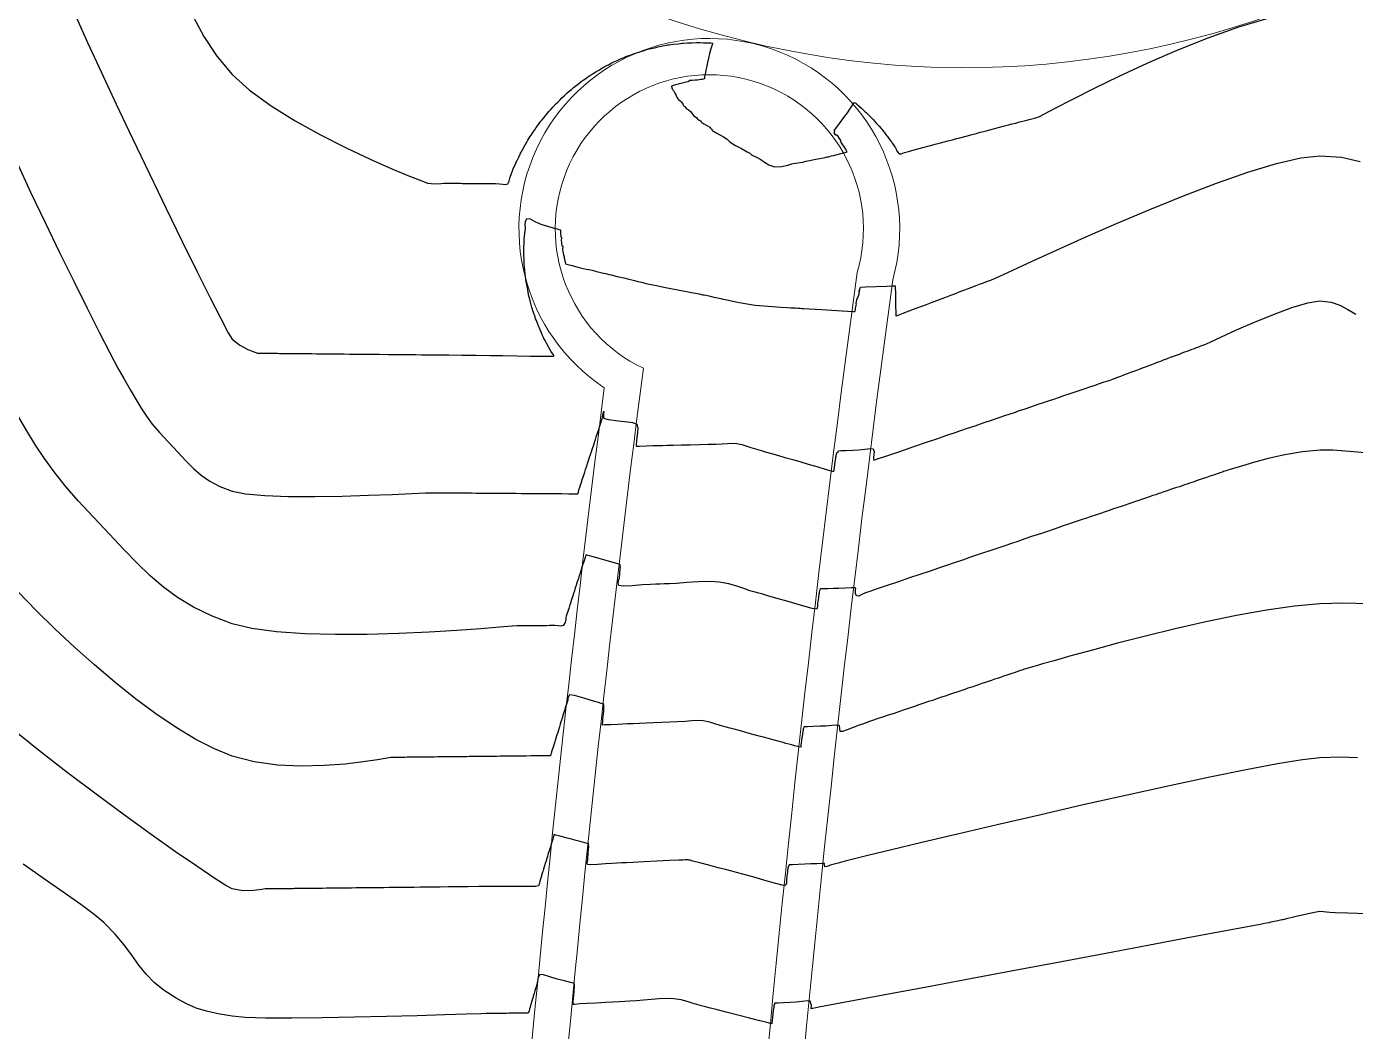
# Model space of a CAD drawing. Header units: millimetres. Extents: x 340454 to 342791, y 6993867 to 6995092.
# Drawn here: x 341862.8 to 341936.1, y 6994627.4 to 6994682.8 of the extents above; entities that cross this region are included whole.
import ezdxf

# ---------------------------------------------------------------- set-up
doc = ezdxf.new("R2010")
doc.units = ezdxf.units.MM
doc.header["$LTSCALE"] = 10
for name, color, linetype in [('T-HM-CURVA_INTERMEDIARIA', 45, 'Continuous'), ('T-HM-CURVA_MESTRA', 20, 'Continuous'), ('URB-Calçadas', 2, 'Continuous'), ('URB-Quadras', 3, 'Continuous')]:
    doc.layers.add(name, color=color, linetype=linetype)

msp = doc.modelspace()

# ---------------------------------------------------------------- linework, layer by layer
at = {"layer": 'T-HM-CURVA_INTERMEDIARIA', "color": 45, "linetype": 'Continuous', "lineweight": -3, "flags": 128}
for points, elevation in [([(341865.553, 6994683.275), (341866.167, 6994681.906), (341866.91, 6994680.294), (341867.747, 6994678.505), (341868.646, 6994676.606), (341869.575, 6994674.666), (341870.5, 6994672.75), (341871.389, 6994670.927), (341872.21, 6994669.264), (341872.929, 6994667.828), (341873.513, 6994666.687), (341873.931, 6994665.907), (341874.149, 6994665.556), (341874.561, 6994665.228), (341875.015, 6994664.985), (341875.386, 6994664.834), (341875.546, 6994664.78), (341875.609, 6994664.778), (341875.663, 6994664.779), (341875.718, 6994664.778), (341875.783, 6994664.778), (341875.833, 6994664.777), (341875.895, 6994664.777), (341875.97, 6994664.776), (341876.061, 6994664.775), (341876.114, 6994664.775), (341876.171, 6994664.774), (341876.234, 6994664.774), (341876.302, 6994664.773), (341876.377, 6994664.772), (341876.459, 6994664.771), (341876.548, 6994664.771), (341876.648, 6994664.77), (341876.754, 6994664.769), (341876.876, 6994664.767), (341877.001, 6994664.766), (341877.152, 6994664.765), (341877.316, 6994664.763), (341877.489, 6994664.762), (341877.67, 6994664.76), (341877.781, 6994664.759), (341877.844, 6994664.758), (341877.907, 6994664.758), (341878.109, 6994664.756), (341878.31, 6994664.754), (341878.37, 6994664.753), (341878.43, 6994664.753), (341878.545, 6994664.752), (341878.796, 6994664.749), (341879.096, 6994664.747), (341879.37, 6994664.744), (341879.64, 6994664.741), (341879.966, 6994664.738), (341880.321, 6994664.735), (341880.613, 6994664.732), (341880.811, 6994664.73), (341880.973, 6994664.729), (341881.135, 6994664.727), (341881.357, 6994664.725), (341881.757, 6994664.722), (341882.255, 6994664.717), (341882.77, 6994664.712), (341883.225, 6994664.708), (341883.611, 6994664.704), (341883.949, 6994664.701), (341884.263, 6994664.698), (341884.594, 6994664.695), (341884.857, 6994664.692), (341885.189, 6994664.689), (341885.533, 6994664.686), (341886.103, 6994664.681), (341886.821, 6994664.674), (341887.608, 6994664.667), (341888.386, 6994664.659), (341889.078, 6994664.653), (341889.844, 6994664.64), (341890.593, 6994664.622), (341891.239, 6994664.607), (341891.625, 6994664.605), (341891.809, 6994664.611), (341891.871, 6994664.62), (341891.882, 6994664.626), (341891.887, 6994664.645), (341891.874, 6994664.689), (341891.814, 6994664.768), (341891.717, 6994664.897), (341891.613, 6994665.087), (341891.483, 6994665.328), (341891.403, 6994665.478), (341891.345, 6994665.595), (341891.306, 6994665.675), (341891.271, 6994665.753), (341891.203, 6994665.902), (341891.126, 6994666.073), (341891.093, 6994666.156), (341891.061, 6994666.239), (341891.009, 6994666.37), (341890.928, 6994666.573), (341890.885, 6994666.68), (341890.866, 6994666.734), (341890.85, 6994666.78), (341890.831, 6994666.832), (341890.806, 6994666.911), (341890.773, 6994667.015), (341890.734, 6994667.132), (341890.682, 6994667.298), (341890.643, 6994667.443), (341890.605, 6994667.594), (341890.562, 6994667.749), (341890.517, 6994667.922), (341890.476, 6994668.118), (341890.446, 6994668.28), (341890.411, 6994668.451), (341890.39, 6994668.552), (341890.376, 6994668.634), (341890.368, 6994668.684), (341890.348, 6994668.837), (341890.324, 6994669.016), (341890.311, 6994669.107), (341890.301, 6994669.185), (341890.294, 6994669.253), (341890.288, 6994669.309), (341890.282, 6994669.362), (341890.271, 6994669.526), (341890.259, 6994669.702), (341890.254, 6994669.76), (341890.249, 6994669.819), (341890.247, 6994669.953), (341890.242, 6994670.186), (341890.239, 6994670.32), (341890.237, 6994670.378), (341890.236, 6994670.436), (341890.242, 6994670.59), (341890.252, 6994670.859), (341890.258, 6994671.006), (341890.26, 6994671.079), (341890.275, 6994671.229), (341890.301, 6994671.5), (341890.316, 6994671.648), (341890.321, 6994671.7), (341890.315, 6994671.816), (341890.326, 6994672.041), (341890.4, 6994672.2), (341890.576, 6994672.177), (341890.843, 6994672.037), (341891.17, 6994671.887), (341891.537, 6994671.772), (341891.856, 6994671.685), (341891.995, 6994671.649), (341892.065, 6994671.629), (341892.158, 6994671.598), (341892.248, 6994671.577), (341892.262, 6994671.386), (341892.272, 6994671.197), (341892.313, 6994671.15), (341892.302, 6994671.094), (341892.289, 6994671.025), (341892.308, 6994670.85), (341892.329, 6994670.689), (341892.377, 6994670.678), (341892.383, 6994670.626), (341892.374, 6994670.558), (341892.365, 6994670.466), (341892.379, 6994670.375), (341892.397, 6994670.287), (341892.425, 6994670.204), (341892.448, 6994670.141), (341892.457, 6994670.086), (341892.456, 6994670.008), (341892.468, 6994669.956), (341892.49, 6994669.873), (341892.513, 6994669.786), (341892.53, 6994669.711), (341892.655, 6994669.676), (341892.902, 6994669.611), (341893.081, 6994669.562), (341893.284, 6994669.507), (341893.5, 6994669.452), (341893.678, 6994669.412), (341893.821, 6994669.384), (341893.999, 6994669.346), (341894.246, 6994669.286), (341894.486, 6994669.225), (341894.633, 6994669.188), (341894.748, 6994669.164), (341894.864, 6994669.14), (341895.043, 6994669.097), (341895.385, 6994669.014), (341895.755, 6994668.923), (341896.019, 6994668.859), (341896.198, 6994668.816), (341896.34, 6994668.781), (341896.519, 6994668.738), (341896.719, 6994668.688), (341896.912, 6994668.641), (341897.152, 6994668.585), (341897.468, 6994668.521), (341898.041, 6994668.407), (341898.73, 6994668.272), (341899.397, 6994668.141), (341899.901, 6994668.042), (341900.103, 6994668.003), (341900.175, 6994667.987), (341900.276, 6994667.968), (341900.446, 6994667.934), (341900.639, 6994667.891), (341900.91, 6994667.831), (341901.092, 6994667.79), (341901.216, 6994667.763), (341901.339, 6994667.736), (341901.529, 6994667.695), (341901.921, 6994667.613), (341902.436, 6994667.517), (341902.996, 6994667.432), (341903.468, 6994667.382), (341903.958, 6994667.343), (341904.408, 6994667.316), (341904.761, 6994667.298), (341904.961, 6994667.287), (341905.212, 6994667.272), (341905.351, 6994667.264), (341905.417, 6994667.26), (341905.483, 6994667.256), (341905.568, 6994667.25), (341905.671, 6994667.243), (341905.98, 6994667.223), (341906.679, 6994667.177), (341907.506, 6994667.126), (341908.084, 6994667.092), (341908.381, 6994667.077), (341908.483, 6994667.075), (341908.498, 6994667.076), (341908.505, 6994667.086), (341908.515, 6994667.121), (341908.523, 6994667.192), (341908.526, 6994667.251), (341908.541, 6994667.332), (341908.565, 6994667.399), (341908.586, 6994667.463), (341908.569, 6994667.515), (341908.586, 6994667.631), (341908.605, 6994667.745), (341908.63, 6994667.789), (341908.655, 6994667.833), (341908.683, 6994667.887), (341908.723, 6994668.054), (341908.757, 6994668.211), (341908.703, 6994668.221), (341908.764, 6994668.241), (341908.775, 6994668.32), (341908.803, 6994668.411), (341909.082, 6994668.432), (341909.673, 6994668.456), (341910.266, 6994668.476), (341910.55, 6994668.486), (341910.637, 6994668.496), (341910.712, 6994668.492), (341910.723, 6994668.361), (341910.726, 6994668.123), (341910.726, 6994667.957), (341910.729, 6994667.844), (341910.732, 6994667.731), (341910.736, 6994667.604), (341910.74, 6994667.452), (341910.744, 6994667.289), (341910.75, 6994667.095), (341910.752, 6994666.999), (341910.754, 6994666.946), (341910.752, 6994666.89), (341910.757, 6994666.832), (341910.843, 6994666.861), (341910.972, 6994666.913), (341911.154, 6994666.982), (341911.494, 6994667.11), (341911.882, 6994667.257), (341912.191, 6994667.374), (341912.437, 6994667.466), (341912.728, 6994667.577), (341913.016, 6994667.685), (341913.245, 6994667.772), (341913.517, 6994667.875), (341913.786, 6994667.976), (341914, 6994668.057), (341914.255, 6994668.153), (341914.506, 6994668.248), (341914.707, 6994668.324), (341914.946, 6994668.414), (341915.182, 6994668.503), (341915.37, 6994668.574), (341915.594, 6994668.659), (341915.813, 6994668.741), (341915.986, 6994668.807), (341916.204, 6994668.889), (341916.496, 6994669.023), (341917.206, 6994669.354), (341918.267, 6994669.847), (341919.617, 6994670.463), (341921.192, 6994671.169), (341922.926, 6994671.927), (341924.756, 6994672.701), (341926.617, 6994673.456), (341928.446, 6994674.154), (341930.178, 6994674.76), (341931.748, 6994675.239), (341933.093, 6994675.552), (341934.149, 6994675.665), (341935.339, 6994675.58), (341936.371, 6994675.345)], 699), ([(341871.984, 6994683.341), (341872.587, 6994682.232), (341873.303, 6994681.158), (341874.149, 6994680.147), (341875.108, 6994679.275), (341876.288, 6994678.416), (341877.617, 6994677.589), (341879.021, 6994676.81), (341880.427, 6994676.098), (341881.761, 6994675.471), (341882.952, 6994674.946), (341883.924, 6994674.54), (341884.607, 6994674.272), (341884.925, 6994674.159), (341885.323, 6994674.113), (341885.671, 6994674.131), (341885.824, 6994674.15), (341885.906, 6994674.15), (341885.963, 6994674.149), (341886.029, 6994674.148), (341886.109, 6994674.148), (341886.204, 6994674.147), (341886.31, 6994674.146), (341886.442, 6994674.145), (341886.602, 6994674.143), (341886.749, 6994674.142), (341886.857, 6994674.141), (341886.956, 6994674.14), (341887.046, 6994674.139), (341887.136, 6994674.138), (341887.249, 6994674.137), (341887.439, 6994674.135), (341887.614, 6994674.134), (341887.792, 6994674.132), (341887.935, 6994674.131), (341888.065, 6994674.129), (341888.195, 6994674.128), (341888.334, 6994674.127), (341888.494, 6994674.125), (341888.673, 6994674.124), (341888.898, 6994674.122), (341889.07, 6994674.102), (341889.223, 6994674.082), (341889.35, 6994674.117), (341889.432, 6994674.269), (341889.472, 6994674.481), (341889.545, 6994674.676), (341889.611, 6994674.84), (341889.672, 6994674.988), (341889.731, 6994675.127), (341889.809, 6994675.299), (341889.853, 6994675.395), (341889.877, 6994675.444), (341889.949, 6994675.593), (341890.027, 6994675.752), (341890.056, 6994675.806), (341890.086, 6994675.859), (341890.16, 6994675.994), (341890.288, 6994676.229), (341890.357, 6994676.356), (341890.394, 6994676.416), (341890.452, 6994676.513), (341890.513, 6994676.615), (341890.568, 6994676.698), (341890.635, 6994676.804), (341890.721, 6994676.936), (341890.78, 6994677.018), (341890.839, 6994677.1), (341890.919, 6994677.213), (341891.04, 6994677.384), (341891.116, 6994677.491), (341891.173, 6994677.562), (341891.231, 6994677.633), (341891.346, 6994677.779), (341891.443, 6994677.902), (341891.48, 6994677.946), (341891.541, 6994678.019), (341891.612, 6994678.095), (341891.725, 6994678.218), (341891.853, 6994678.362), (341891.995, 6994678.518), (341892.102, 6994678.623), (341892.212, 6994678.727), (341892.333, 6994678.849), (341892.475, 6994678.987), (341892.613, 6994679.108), (341892.741, 6994679.216), (341892.859, 6994679.321), (341892.979, 6994679.424), (341893.122, 6994679.535), (341893.263, 6994679.64), (341893.404, 6994679.75), (341893.505, 6994679.828), (341893.597, 6994679.893), (341893.675, 6994679.946), (341893.739, 6994679.991), (341893.803, 6994680.036), (341893.88, 6994680.087), (341893.95, 6994680.131), (341894, 6994680.165), (341894.051, 6994680.199), (341894.206, 6994680.29), (341894.402, 6994680.405), (341894.531, 6994680.483), (341894.616, 6994680.535), (341894.667, 6994680.562), (341894.711, 6994680.586), (341894.765, 6994680.616), (341894.897, 6994680.682), (341895.05, 6994680.759), (341895.123, 6994680.797), (341895.196, 6994680.835), (341895.281, 6994680.874), (341895.378, 6994680.918), (341895.564, 6994681.001), (341895.759, 6994681.086), (341895.861, 6994681.126), (341895.964, 6994681.166), (341896.098, 6994681.216), (341896.288, 6994681.286), (341896.395, 6994681.325), (341896.455, 6994681.345), (341896.515, 6994681.364), (341896.686, 6994681.418), (341896.864, 6994681.473), (341896.937, 6994681.495), (341897.009, 6994681.515), (341897.078, 6994681.532), (341897.146, 6994681.55), (341897.281, 6994681.582), (341897.506, 6994681.637), (341897.63, 6994681.666), (341897.717, 6994681.684), (341897.897, 6994681.718), (341898.094, 6994681.755), (341898.183, 6994681.769), (341898.255, 6994681.781), (341898.351, 6994681.793), (341898.492, 6994681.81), (341898.744, 6994681.84), (341898.882, 6994681.857), (341898.956, 6994681.862), (341899.048, 6994681.87), (341899.259, 6994681.884), (341899.51, 6994681.896), (341899.75, 6994681.9), (341899.965, 6994681.9), (341900.135, 6994681.897), (341900.334, 6994681.89), (341900.458, 6994681.884), (341900.555, 6994681.884), (341900.632, 6994681.871), (341900.613, 6994681.771), (341900.55, 6994681.56), (341900.481, 6994681.306), (341900.423, 6994681.046), (341900.372, 6994680.797), (341900.331, 6994680.601), (341900.28, 6994680.379), (341900.249, 6994680.251), (341900.231, 6994680.176), (341900.215, 6994680.104), (341900.205, 6994680.028), (341900.198, 6994679.967), (341900.194, 6994679.91), (341900.123, 6994679.886), (341900.063, 6994679.873), (341899.989, 6994679.859), (341899.902, 6994679.845), (341899.814, 6994679.833), (341899.741, 6994679.825), (341899.686, 6994679.832), (341899.516, 6994679.819), (341899.347, 6994679.804), (341899.335, 6994679.752), (341899.283, 6994679.742), (341899.192, 6994679.72), (341899.043, 6994679.685), (341898.891, 6994679.649), (341898.795, 6994679.626), (341898.742, 6994679.612), (341898.672, 6994679.592), (341898.607, 6994679.572), (341898.488, 6994679.538), (341898.37, 6994679.499), (341898.399, 6994679.405), (341898.418, 6994679.354), (341898.436, 6994679.308), (341898.488, 6994679.269), (341898.531, 6994679.183), (341898.563, 6994679.121), (341898.611, 6994679.024), (341898.66, 6994678.926), (341898.696, 6994678.853), (341898.728, 6994678.807), (341898.767, 6994678.755), (341898.836, 6994678.707), (341898.904, 6994678.659), (341898.936, 6994678.61), (341898.966, 6994678.559), (341899.015, 6994678.477), (341899.061, 6994678.402), (341899.128, 6994678.357), (341899.181, 6994678.274), (341899.292, 6994678.205), (341899.43, 6994678.11), (341899.509, 6994678.008), (341899.557, 6994677.934), (341899.599, 6994677.876), (341899.673, 6994677.829), (341899.755, 6994677.774), (341899.794, 6994677.722), (341899.833, 6994677.671), (341899.909, 6994677.623), (341899.981, 6994677.58), (341900.014, 6994677.538), (341900.047, 6994677.496), (341900.162, 6994677.426), (341900.366, 6994677.304), (341900.486, 6994677.23), (341900.535, 6994677.176), (341900.577, 6994677.126), (341900.615, 6994677.082), (341900.647, 6994677.045), (341900.691, 6994677.014), (341900.881, 6994676.905), (341901.24, 6994676.7), (341901.458, 6994676.57), (341901.536, 6994676.492), (341901.604, 6994676.421), (341901.678, 6994676.372), (341901.754, 6994676.327), (341901.917, 6994676.236), (341902.24, 6994676.057), (341902.557, 6994675.882), (341902.702, 6994675.801), (341902.751, 6994675.756), (341902.789, 6994675.721), (341902.872, 6994675.678), (341903.066, 6994675.577), (341903.298, 6994675.457), (341903.518, 6994675.315), (341903.756, 6994675.163), (341904.064, 6994675.06), (341904.452, 6994675.069), (341904.799, 6994675.149), (341904.96, 6994675.2), (341905.021, 6994675.214), (341905.082, 6994675.227), (341905.225, 6994675.251), (341905.472, 6994675.292), (341905.607, 6994675.314), (341905.684, 6994675.332), (341905.734, 6994675.344), (341905.788, 6994675.357), (341905.895, 6994675.382), (341906.012, 6994675.409), (341906.083, 6994675.426), (341906.155, 6994675.442), (341906.344, 6994675.477), (341906.67, 6994675.536), (341906.852, 6994675.57), (341906.913, 6994675.585), (341906.965, 6994675.599), (341907.033, 6994675.612), (341907.103, 6994675.63), (341907.194, 6994675.654), (341907.309, 6994675.684), (341907.515, 6994675.737), (341907.712, 6994675.788), (341907.951, 6994675.848), (341908.071, 6994675.88), (341908.039, 6994675.935), (341908.017, 6994675.979), (341907.992, 6994676.03), (341907.874, 6994676.202), (341907.757, 6994676.369), (341907.71, 6994676.436), (341907.729, 6994676.488), (341907.644, 6994676.621), (341907.557, 6994676.755), (341907.522, 6994676.809), (341907.482, 6994676.778), (341907.423, 6994676.824), (341907.386, 6994676.876), (341907.356, 6994676.921), (341907.391, 6994676.995), (341907.348, 6994677.052), (341907.437, 6994677.171), (341907.645, 6994677.446), (341907.888, 6994677.767), (341908.079, 6994678.025), (341908.258, 6994678.286), (341908.405, 6994678.508), (341908.478, 6994678.603), (341908.538, 6994678.563), (341908.6, 6994678.505), (341908.728, 6994678.395), (341908.884, 6994678.259), (341908.994, 6994678.16), (341909.069, 6994678.09), (341909.117, 6994678.042), (341909.164, 6994677.994), (341909.244, 6994677.916), (341909.388, 6994677.775), (341909.504, 6994677.658), (341909.598, 6994677.554), (341909.69, 6994677.448), (341909.833, 6994677.289), (341909.94, 6994677.169), (341909.992, 6994677.105), (341910.038, 6994677.047), (341910.08, 6994676.997), (341910.121, 6994676.947), (341910.191, 6994676.856), (341910.26, 6994676.765), (341910.298, 6994676.715), (341910.337, 6994676.666), (341910.424, 6994676.543), (341910.507, 6994676.426), (341910.56, 6994676.353), (341910.616, 6994676.269), (341910.685, 6994676.167), (341910.733, 6994676.093), (341910.78, 6994676.019), (341910.832, 6994675.894), (341910.932, 6994675.768), (341911.053, 6994675.775), (341911.234, 6994675.836), (341911.453, 6994675.906), (341911.768, 6994675.989), (341912.238, 6994676.113), (341912.669, 6994676.227), (341912.866, 6994676.279), (341912.928, 6994676.296), (341912.99, 6994676.312), (341913.214, 6994676.371), (341913.619, 6994676.478), (341913.876, 6994676.546), (341913.99, 6994676.576), (341914.104, 6994676.606), (341914.29, 6994676.655), (341914.63, 6994676.745), (341914.958, 6994676.831), (341915.109, 6994676.871), (341915.187, 6994676.892), (341915.355, 6994676.936), (341915.728, 6994677.034), (341916.135, 6994677.142), (341916.473, 6994677.231), (341916.75, 6994677.304), (341916.963, 6994677.36), (341917.165, 6994677.414), (341917.368, 6994677.467), (341917.524, 6994677.508), (341917.661, 6994677.545), (341917.824, 6994677.588), (341917.978, 6994677.628), (341918.101, 6994677.659), (341918.254, 6994677.701), (341918.406, 6994677.744), (341918.527, 6994677.779), (341918.677, 6994677.828), (341918.926, 6994677.956), (341919.543, 6994678.282), (341920.476, 6994678.767), (341921.67, 6994679.369), (341923.071, 6994680.051), (341924.625, 6994680.771), (341926.279, 6994681.49), (341927.978, 6994682.168), (341929.668, 6994682.764), (341931.296, 6994683.24)], 698), ([(341937.51, 6994659.215), (341936.006, 6994659.347), (341934.862, 6994659.423), (341934.149, 6994659.433), (341933.181, 6994659.336), (341932.212, 6994659.169), (341931.295, 6994658.964), (341930.483, 6994658.75), (341929.828, 6994658.557), (341929.383, 6994658.416), (341929.202, 6994658.357), (341929.067, 6994658.32), (341928.97, 6994658.291), (341928.904, 6994658.268), (341928.837, 6994658.246), (341928.768, 6994658.222), (341928.697, 6994658.198), (341928.624, 6994658.173), (341928.548, 6994658.148), (341928.471, 6994658.122), (341928.391, 6994658.095), (341928.309, 6994658.067), (341928.224, 6994658.038), (341928.137, 6994658.009), (341928.046, 6994657.978), (341927.953, 6994657.947), (341927.856, 6994657.914), (341927.758, 6994657.88), (341927.654, 6994657.845), (341927.549, 6994657.81), (341927.437, 6994657.772), (341927.325, 6994657.734), (341927.205, 6994657.693), (341927.084, 6994657.652), (341926.954, 6994657.609), (341926.825, 6994657.565), (341926.684, 6994657.517), (341926.545, 6994657.47), (341926.392, 6994657.418), (341926.241, 6994657.367), (341926.075, 6994657.311), (341925.907, 6994657.254), (341925.729, 6994657.194), (341925.545, 6994657.132), (341925.351, 6994657.066), (341925.209, 6994657.018), (341925.087, 6994656.977), (341924.935, 6994656.925), (341924.779, 6994656.873), (341924.645, 6994656.827), (341924.476, 6994656.77), (341924.304, 6994656.712), (341924.154, 6994656.661), (341923.967, 6994656.598), (341923.775, 6994656.533), (341923.608, 6994656.476), (341923.399, 6994656.406), (341923.184, 6994656.333), (341922.996, 6994656.269), (341922.761, 6994656.19), (341922.519, 6994656.108), (341922.306, 6994656.036), (341922.039, 6994655.945), (341921.765, 6994655.853), (341921.521, 6994655.77), (341921.216, 6994655.667), (341920.973, 6994655.585), (341920.763, 6994655.514), (341920.543, 6994655.439), (341920.269, 6994655.347), (341919.988, 6994655.251), (341919.744, 6994655.169), (341919.486, 6994655.082), (341919.167, 6994654.974), (341918.839, 6994654.863), (341918.55, 6994654.765), (341918.246, 6994654.662), (341917.869, 6994654.534), (341917.48, 6994654.403), (341917.135, 6994654.286), (341916.769, 6994654.162), (341916.317, 6994654.009), (341915.936, 6994653.881), (341915.596, 6994653.765), (341915.257, 6994653.651), (341914.881, 6994653.523), (341914.429, 6994653.37), (341913.963, 6994653.213), (341913.54, 6994653.07), (341913.116, 6994652.926), (341912.645, 6994652.767), (341912.082, 6994652.576), (341911.514, 6994652.384), (341910.892, 6994652.174), (341910.277, 6994651.966), (341909.731, 6994651.781), (341909.313, 6994651.64), (341909.086, 6994651.563), (341908.877, 6994651.47), (341908.705, 6994651.39), (341908.58, 6994651.392), (341908.529, 6994651.532), (341908.536, 6994651.724), (341908.549, 6994651.823), (341908.501, 6994651.841), (341908.421, 6994651.838), (341908.283, 6994651.834), (341907.964, 6994651.824), (341907.594, 6994651.813), (341907.297, 6994651.804), (341907.001, 6994651.794), (341906.752, 6994651.786), (341906.646, 6994651.783), (341906.593, 6994651.787), (341906.567, 6994651.743), (341906.546, 6994651.671), (341906.533, 6994651.61), (341906.522, 6994651.553), (341906.512, 6994651.489), (341906.483, 6994651.293), (341906.451, 6994651.076), (341906.439, 6994650.998), (341906.428, 6994650.92), (341906.426, 6994650.789), (341906.389, 6994650.657), (341906.131, 6994650.71), (341905.545, 6994650.871), (341904.819, 6994651.081), (341904.14, 6994651.28), (341903.696, 6994651.408), (341903.418, 6994651.486), (341903.201, 6994651.546), (341902.985, 6994651.606), (341902.707, 6994651.684), (341902.366, 6994651.796), (341901.988, 6994651.931), (341901.55, 6994652.059), (341901.03, 6994652.154), (341900.495, 6994652.181), (341899.861, 6994652.166), (341899.217, 6994652.128), (341898.654, 6994652.087), (341898.263, 6994652.063), (341897.971, 6994652.054), (341897.744, 6994652.046), (341897.517, 6994652.039), (341897.226, 6994652.029), (341896.769, 6994652), (341896.206, 6994651.959), (341895.714, 6994651.938), (341895.468, 6994651.969), (341895.439, 6994652.113), (341895.477, 6994652.291), (341895.508, 6994652.395), (341895.515, 6994652.474), (341895.523, 6994652.552), (341895.536, 6994652.694), (341895.548, 6994652.816), (341895.553, 6994652.88), (341895.556, 6994652.935), (341895.558, 6994652.993), (341895.556, 6994653.065), (341895.547, 6994653.116), (341895.488, 6994653.137), (341895.222, 6994653.212), (341894.639, 6994653.376), (341894.053, 6994653.541), (341893.778, 6994653.619), (341893.715, 6994653.641), (341893.657, 6994653.653), (341893.609, 6994653.52), (341893.534, 6994653.279), (341893.493, 6994653.146), (341893.471, 6994653.077), (341893.437, 6994652.971), (341893.375, 6994652.776), (341893.336, 6994652.657), (341893.314, 6994652.589), (341893.293, 6994652.521), (341893.24, 6994652.357), (341893.179, 6994652.169), (341893.147, 6994652.066), (341893.114, 6994651.964), (341893.074, 6994651.84), (341893.023, 6994651.68), (341892.974, 6994651.527), (341892.935, 6994651.405), (341892.901, 6994651.298), (341892.866, 6994651.191), (341892.807, 6994651.004), (341892.756, 6994650.844), (341892.733, 6994650.773), (341892.71, 6994650.702), (341892.672, 6994650.582), (341892.61, 6994650.388), (341892.576, 6994650.282), (341892.554, 6994650.213), (341892.546, 6994650.116), (341892.507, 6994649.922), (341892.411, 6994649.763), (341892.278, 6994649.719), (341892.132, 6994649.739), (341891.951, 6994649.758), (341891.782, 6994649.756), (341891.645, 6994649.755), (341891.48, 6994649.753), (341891.319, 6994649.751), (341891.19, 6994649.75), (341891.036, 6994649.748), (341890.822, 6994649.745), (341890.617, 6994649.743), (341890.418, 6994649.743), (341890.226, 6994649.744), (341890.043, 6994649.745), (341889.859, 6994649.747), (341889.586, 6994649.725), (341888.896, 6994649.667), (341887.857, 6994649.586), (341886.538, 6994649.494), (341885.008, 6994649.403), (341883.335, 6994649.326), (341881.588, 6994649.276), (341879.836, 6994649.265), (341878.147, 6994649.305), (341876.591, 6994649.41), (341875.235, 6994649.591), (341874.149, 6994649.861), (341873, 6994650.302), (341872.007, 6994650.781), (341871.134, 6994651.303), (341870.348, 6994651.876), (341869.613, 6994652.506), (341868.895, 6994653.199), (341868.159, 6994653.964), (341867.371, 6994654.805), (341866.497, 6994655.731), (341865.646, 6994656.644), (341864.932, 6994657.466), (341864.323, 6994658.229), (341863.788, 6994658.965), (341863.296, 6994659.707), (341862.815, 6994660.488), (341862.315, 6994661.339)], 701), ([(341936.804, 6994650.955), (341935.469, 6994650.987), (341934.149, 6994650.952), (341932.746, 6994650.825), (341931.196, 6994650.605), (341929.548, 6994650.311), (341927.852, 6994649.962), (341926.158, 6994649.578), (341924.517, 6994649.179), (341922.979, 6994648.784), (341921.593, 6994648.413), (341920.41, 6994648.086), (341919.479, 6994647.822), (341918.852, 6994647.642), (341918.577, 6994647.563), (341918.285, 6994647.486), (341918.048, 6994647.417), (341917.849, 6994647.355), (341917.698, 6994647.306), (341917.58, 6994647.265), (341917.43, 6994647.213), (341917.277, 6994647.161), (341917.149, 6994647.118), (341916.988, 6994647.064), (341916.826, 6994647.009), (341916.691, 6994646.963), (341916.521, 6994646.906), (341916.349, 6994646.847), (341916.205, 6994646.799), (341916.025, 6994646.738), (341915.843, 6994646.676), (341915.69, 6994646.625), (341915.499, 6994646.56), (341915.305, 6994646.494), (341915.143, 6994646.439), (341914.939, 6994646.371), (341914.733, 6994646.301), (341914.56, 6994646.242), (341914.343, 6994646.169), (341914.123, 6994646.094), (341913.938, 6994646.032), (341913.705, 6994645.953), (341913.47, 6994645.873), (341913.272, 6994645.806), (341913.023, 6994645.722), (341912.771, 6994645.637), (341912.558, 6994645.565), (341912.291, 6994645.475), (341912.02, 6994645.383), (341911.791, 6994645.305), (341911.503, 6994645.208), (341911.211, 6994645.109), (341910.964, 6994645.025), (341910.653, 6994644.92), (341910.338, 6994644.814), (341910.07, 6994644.723), (341909.733, 6994644.609), (341909.467, 6994644.519), (341909.247, 6994644.445), (341909.02, 6994644.368), (341908.735, 6994644.271), (341908.393, 6994644.145), (341908.07, 6994644.018), (341907.815, 6994643.928), (341907.68, 6994643.914), (341907.668, 6994644.074), (341907.653, 6994644.249), (341907.495, 6994644.276), (341907.22, 6994644.249), (341906.89, 6994644.22), (341906.57, 6994644.208), (341906.196, 6994644.193), (341905.884, 6994644.181), (341905.752, 6994644.176), (341905.695, 6994644.177), (341905.662, 6994644.099), (341905.649, 6994644.041), (341905.636, 6994643.98), (341905.625, 6994643.912), (341905.613, 6994643.83), (341905.601, 6994643.746), (341905.59, 6994643.666), (341905.577, 6994643.575), (341905.558, 6994643.436), (341905.537, 6994643.286), (341905.522, 6994643.173), (341905.516, 6994643.105), (341905.504, 6994643.048), (341905.394, 6994643.072), (341905.18, 6994643.133), (341904.995, 6994643.185), (341904.844, 6994643.226), (341904.694, 6994643.267), (341904.532, 6994643.311), (341904.258, 6994643.385), (341903.911, 6994643.479), (341903.528, 6994643.583), (341903.143, 6994643.688), (341902.665, 6994643.817), (341902.18, 6994643.949), (341901.771, 6994644.059), (341901.525, 6994644.126), (341901.34, 6994644.176), (341901.193, 6994644.216), (341901.008, 6994644.266), (341900.767, 6994644.346), (341900.485, 6994644.437), (341900.134, 6994644.504), (341899.832, 6994644.518), (341899.505, 6994644.502), (341899.132, 6994644.473), (341898.693, 6994644.447), (341898.283, 6994644.43), (341897.841, 6994644.412), (341897.397, 6994644.393), (341896.979, 6994644.376), (341896.619, 6994644.361), (341896.257, 6994644.347), (341895.954, 6994644.334), (341895.682, 6994644.323), (341895.412, 6994644.312), (341895.03, 6994644.296), (341894.709, 6994644.281), (341894.573, 6994644.277), (341894.58, 6994644.358), (341894.588, 6994644.45), (341894.6, 6994644.591), (341894.614, 6994644.752), (341894.628, 6994644.906), (341894.639, 6994645.038), (341894.647, 6994645.125), (341894.651, 6994645.188), (341894.654, 6994645.248), (341894.655, 6994645.302), (341894.654, 6994645.353), (341894.648, 6994645.41), (341894.587, 6994645.445), (341894.494, 6994645.471), (341894.344, 6994645.511), (341894.073, 6994645.595), (341893.55, 6994645.756), (341893.025, 6994645.903), (341892.749, 6994645.947), (341892.668, 6994645.775), (341892.652, 6994645.637), (341892.636, 6994645.587), (341892.602, 6994645.477), (341892.537, 6994645.271), (341892.498, 6994645.147), (341892.478, 6994645.083), (341892.458, 6994645.018), (341892.406, 6994644.852), (341892.345, 6994644.658), (341892.312, 6994644.552), (341892.279, 6994644.447), (341892.241, 6994644.325), (341892.192, 6994644.168), (341892.14, 6994644), (341892.1, 6994643.873), (341892.07, 6994643.776), (341892.039, 6994643.678), (341891.976, 6994643.474), (341891.921, 6994643.297), (341891.904, 6994643.243), (341891.887, 6994643.188), (341891.848, 6994643.065), (341891.781, 6994642.848), (341891.741, 6994642.719), (341891.723, 6994642.646), (341891.699, 6994642.583), (341891.607, 6994642.577), (341891.483, 6994642.58), (341891.31, 6994642.578), (341890.987, 6994642.575), (341890.626, 6994642.571), (341890.342, 6994642.568), (341890.115, 6994642.565), (341889.853, 6994642.562), (341889.597, 6994642.56), (341889.392, 6994642.557), (341889.154, 6994642.555), (341888.921, 6994642.552), (341888.735, 6994642.55), (341888.518, 6994642.548), (341888.305, 6994642.545), (341888.135, 6994642.543), (341887.937, 6994642.541), (341887.742, 6994642.539), (341887.586, 6994642.537), (341887.404, 6994642.535), (341887.225, 6994642.533), (341887.082, 6994642.532), (341886.914, 6994642.53), (341886.748, 6994642.528), (341886.616, 6994642.527), (341886.461, 6994642.525), (341886.246, 6994642.523), (341886.042, 6994642.52), (341885.843, 6994642.518), (341885.652, 6994642.516), (341885.467, 6994642.514), (341885.29, 6994642.512), (341885.114, 6994642.51), (341884.951, 6994642.508), (341884.787, 6994642.507), (341884.635, 6994642.505), (341884.481, 6994642.503), (341884.338, 6994642.502), (341884.194, 6994642.5), (341884.059, 6994642.499), (341883.924, 6994642.497), (341883.797, 6994642.496), (341883.67, 6994642.494), (341883.55, 6994642.493), (341883.429, 6994642.492), (341883.316, 6994642.49), (341883.205, 6994642.49), (341883.099, 6994642.491), (341882.997, 6994642.492), (341882.894, 6994642.492), (341882.694, 6994642.455), (341882.169, 6994642.363), (341881.376, 6994642.243), (341880.371, 6994642.125), (341879.21, 6994642.037), (341877.951, 6994642.008), (341876.65, 6994642.066), (341875.364, 6994642.239), (341874.149, 6994642.556), (341873.168, 6994642.955), (341872.131, 6994643.487), (341871.052, 6994644.138), (341869.942, 6994644.89), (341868.814, 6994645.726), (341867.681, 6994646.631), (341866.554, 6994647.587), (341865.447, 6994648.578), (341864.371, 6994649.588), (341863.339, 6994650.599), (341862.363, 6994651.597)], 702), ([(341936.228, 6994642.473), (341935.265, 6994642.502), (341934.149, 6994642.47), (341933.19, 6994642.364), (341931.81, 6994642.138), (341930.081, 6994641.812), (341928.073, 6994641.403), (341925.858, 6994640.931), (341923.506, 6994640.413), (341921.09, 6994639.868), (341918.679, 6994639.315), (341916.346, 6994638.773), (341914.161, 6994638.259), (341912.196, 6994637.792), (341910.521, 6994637.392), (341909.209, 6994637.075), (341908.329, 6994636.862), (341907.953, 6994636.77), (341907.567, 6994636.666), (341907.207, 6994636.561), (341906.94, 6994636.481), (341906.834, 6994636.45), (341906.826, 6994636.534), (341906.824, 6994636.592), (341906.816, 6994636.65), (341906.69, 6994636.648), (341906.404, 6994636.633), (341906.061, 6994636.615), (341905.741, 6994636.6), (341905.364, 6994636.583), (341905.05, 6994636.568), (341904.916, 6994636.562), (341904.861, 6994636.564), (341904.832, 6994636.503), (341904.816, 6994636.439), (341904.805, 6994636.387), (341904.795, 6994636.329), (341904.786, 6994636.266), (341904.773, 6994636.163), (341904.745, 6994635.951), (341904.719, 6994635.757), (341904.72, 6994635.561), (341904.676, 6994635.432), (341904.48, 6994635.455), (341904.061, 6994635.562), (341903.53, 6994635.712), (341902.999, 6994635.865), (341902.581, 6994635.982), (341902.238, 6994636.072), (341901.971, 6994636.142), (341901.704, 6994636.212), (341901.361, 6994636.303), (341900.952, 6994636.411), (341900.444, 6994636.545), (341899.945, 6994636.676), (341899.563, 6994636.777), (341899.405, 6994636.819), (341899.346, 6994636.835), (341899.295, 6994636.848), (341899.223, 6994636.845), (341899.139, 6994636.841), (341899.016, 6994636.835), (341898.791, 6994636.824), (341898.262, 6994636.799), (341897.571, 6994636.765), (341896.854, 6994636.731), (341896.251, 6994636.702), (341895.9, 6994636.685), (341895.613, 6994636.671), (341895.385, 6994636.66), (341895.097, 6994636.646), (341894.738, 6994636.625), (341894.293, 6994636.596), (341893.91, 6994636.576), (341893.736, 6994636.579), (341893.734, 6994636.686), (341893.753, 6994636.787), (341893.757, 6994636.849), (341893.762, 6994636.91), (341893.769, 6994636.995), (341893.778, 6994637.102), (341893.791, 6994637.272), (341893.802, 6994637.411), (341893.808, 6994637.491), (341893.81, 6994637.551), (341893.811, 6994637.605), (341893.808, 6994637.67), (341893.798, 6994637.729), (341893.739, 6994637.747), (341893.601, 6994637.783), (341893.332, 6994637.855), (341893.116, 6994637.912), (341892.864, 6994637.979), (341892.631, 6994638.041), (341892.441, 6994638.091), (341892.286, 6994638.133), (341892.168, 6994638.164), (341892.001, 6994638.212), (341891.9, 6994638.235), (341891.88, 6994638.183), (341891.865, 6994638.122), (341891.826, 6994637.992), (341891.756, 6994637.764), (341891.716, 6994637.632), (341891.697, 6994637.572), (341891.679, 6994637.512), (341891.628, 6994637.344), (341891.566, 6994637.141), (341891.532, 6994637.031), (341891.499, 6994636.921), (341891.461, 6994636.798), (341891.416, 6994636.65), (341891.36, 6994636.464), (341891.318, 6994636.326), (341891.293, 6994636.242), (341891.267, 6994636.159), (341891.228, 6994636.031), (341891.168, 6994635.833), (341891.136, 6994635.727), (341891.118, 6994635.668), (341891.102, 6994635.552), (341891.038, 6994635.403), (341890.881, 6994635.382), (341890.527, 6994635.376), (341890.037, 6994635.378), (341889.47, 6994635.381), (341888.886, 6994635.379), (341888.308, 6994635.373), (341887.729, 6994635.366), (341887.158, 6994635.36), (341886.606, 6994635.354), (341886.082, 6994635.348), (341885.619, 6994635.343), (341885.225, 6994635.339), (341884.872, 6994635.335), (341884.533, 6994635.331), (341884.183, 6994635.327), (341883.777, 6994635.323), (341883.442, 6994635.319), (341883.135, 6994635.316), (341882.812, 6994635.312), (341882.506, 6994635.309), (341882.256, 6994635.306), (341882.025, 6994635.304), (341881.776, 6994635.301), (341881.47, 6994635.297), (341881.223, 6994635.295), (341880.965, 6994635.292), (341880.72, 6994635.289), (341880.523, 6994635.287), (341880.313, 6994635.285), (341880.112, 6994635.283), (341879.952, 6994635.281), (341879.777, 6994635.279), (341879.611, 6994635.277), (341879.477, 6994635.276), (341879.33, 6994635.274), (341879.13, 6994635.272), (341878.95, 6994635.27), (341878.774, 6994635.268), (341878.624, 6994635.266), (341878.474, 6994635.265), (341878.341, 6994635.263), (341878.211, 6994635.262), (341878.093, 6994635.26), (341877.979, 6994635.259), (341877.874, 6994635.258), (341877.773, 6994635.257), (341877.679, 6994635.256), (341877.589, 6994635.255), (341877.505, 6994635.254), (341877.424, 6994635.253), (341877.347, 6994635.252), (341877.274, 6994635.251), (341877.205, 6994635.251), (341877.139, 6994635.25), (341877.075, 6994635.249), (341877.015, 6994635.248), (341876.957, 6994635.248), (341876.902, 6994635.247), (341876.848, 6994635.247), (341876.749, 6994635.246), (341876.656, 6994635.245), (341876.571, 6994635.244), (341876.492, 6994635.243), (341876.418, 6994635.242), (341876.349, 6994635.241), (341876.284, 6994635.24), (341876.224, 6994635.24), (341876.167, 6994635.239), (341876.114, 6994635.239), (341876.063, 6994635.238), (341875.972, 6994635.238), (341875.784, 6994635.205), (341875.328, 6994635.151), (341874.738, 6994635.144), (341874.149, 6994635.251), (341873.804, 6994635.437), (341873.136, 6994635.859), (341872.194, 6994636.488), (341871.024, 6994637.293), (341869.676, 6994638.244), (341868.198, 6994639.31), (341866.637, 6994640.461), (341865.041, 6994641.668), (341863.459, 6994642.898), (341861.939, 6994644.124)], 703), ([(341936.752, 6994633.862), (341935.695, 6994633.897), (341934.989, 6994633.921), (341934.698, 6994633.932), (341934.501, 6994633.957), (341934.344, 6994633.984), (341934.149, 6994633.989), (341933.846, 6994633.938), (341933.332, 6994633.828), (341932.765, 6994633.699), (341932.303, 6994633.591), (341932.104, 6994633.544), (341932.038, 6994633.529), (341931.971, 6994633.515), (341931.898, 6994633.499), (341931.82, 6994633.482), (341931.737, 6994633.464), (341931.646, 6994633.444), (341931.551, 6994633.423), (341931.445, 6994633.4), (341931.329, 6994633.377), (341931.185, 6994633.349), (341930.851, 6994633.286), (341929.943, 6994633.116), (341928.55, 6994632.854), (341926.76, 6994632.518), (341924.663, 6994632.124), (341922.346, 6994631.689), (341919.897, 6994631.229), (341917.405, 6994630.761), (341914.959, 6994630.301), (341912.646, 6994629.867), (341910.556, 6994629.474), (341908.776, 6994629.14), (341907.394, 6994628.881), (341906.501, 6994628.713), (341906.182, 6994628.653), (341906.125, 6994628.642), (341906.076, 6994628.633), (341906.093, 6994628.807), (341906.036, 6994629.044), (341905.866, 6994629.076), (341905.587, 6994629.04), (341905.251, 6994629.002), (341904.931, 6994628.985), (341904.565, 6994628.965), (341904.264, 6994628.949), (341904.137, 6994628.942), (341904.082, 6994628.943), (341904.058, 6994628.895), (341904.04, 6994628.828), (341904.029, 6994628.772), (341904.018, 6994628.708), (341904.01, 6994628.645), (341903.996, 6994628.537), (341903.971, 6994628.335), (341903.95, 6994628.164), (341903.927, 6994627.978), (341903.915, 6994627.887), (341903.906, 6994627.81), (341903.824, 6994627.829), (341903.703, 6994627.862), (341903.58, 6994627.893), (341903.411, 6994627.936), (341903.179, 6994627.995), (341902.683, 6994628.122), (341902.046, 6994628.284), (341901.391, 6994628.451), (341900.841, 6994628.591), (341900.521, 6994628.673), (341900.254, 6994628.741), (341900.042, 6994628.795), (341899.776, 6994628.863), (341899.519, 6994628.941), (341899.234, 6994629.035), (341898.905, 6994629.124), (341898.514, 6994629.186), (341898.136, 6994629.198), (341897.706, 6994629.179), (341897.258, 6994629.141), (341896.827, 6994629.101), (341896.446, 6994629.071), (341896.082, 6994629.051), (341895.799, 6994629.035), (341895.515, 6994629.02), (341895.151, 6994628.999), (341894.73, 6994628.976), (341894.221, 6994628.947), (341893.725, 6994628.919), (341893.34, 6994628.897), (341893.167, 6994628.887), (341893.05, 6994628.869), (341892.958, 6994628.875), (341892.958, 6994629.033), (341892.982, 6994629.21), (341892.99, 6994629.322), (341892.996, 6994629.409), (341893, 6994629.467), (341893.004, 6994629.526), (341893.012, 6994629.629), (341893.018, 6994629.723), (341893.022, 6994629.787), (341893.024, 6994629.847), (341893.025, 6994629.9), (341893.023, 6994629.95), (341893.016, 6994630.008), (341892.951, 6994630.043), (341892.807, 6994630.08), (341892.472, 6994630.166), (341892.073, 6994630.269), (341891.676, 6994630.393), (341891.324, 6994630.505), (341891.109, 6994630.517), (341891.006, 6994630.296), (341890.988, 6994630.111), (341890.971, 6994630.055), (341890.955, 6994629.998), (341890.907, 6994629.837), (341890.842, 6994629.619), (341890.802, 6994629.484), (341890.766, 6994629.362), (341890.731, 6994629.244), (341890.696, 6994629.127), (341890.655, 6994628.988), (341890.602, 6994628.809), (341890.574, 6994628.715), (341890.551, 6994628.635), (341890.52, 6994628.516), (341890.479, 6994628.394), (341890.412, 6994628.388), (341890.337, 6994628.392), (341890.223, 6994628.391), (341890.056, 6994628.389), (341889.918, 6994628.388), (341889.785, 6994628.386), (341889.653, 6994628.385), (341889.526, 6994628.384), (341889.398, 6994628.382), (341889.276, 6994628.381), (341889.153, 6994628.38), (341889.035, 6994628.378), (341888.917, 6994628.377), (341888.803, 6994628.376), (341888.69, 6994628.375), (341888.58, 6994628.374), (341888.47, 6994628.372), (341888.364, 6994628.371), (341888.26, 6994628.37), (341888.156, 6994628.369), (341887.856, 6994628.359), (341887.054, 6994628.331), (341885.853, 6994628.292), (341884.356, 6994628.247), (341882.664, 6994628.201), (341880.879, 6994628.161), (341879.104, 6994628.13), (341877.442, 6994628.115), (341875.994, 6994628.122), (341874.862, 6994628.155), (341874.149, 6994628.22), (341873.373, 6994628.363), (341872.729, 6994628.505), (341872.163, 6994628.675), (341871.623, 6994628.901), (341871.054, 6994629.212), (341870.401, 6994629.635), (341869.853, 6994630.071), (341869.401, 6994630.541), (341869.001, 6994631.045), (341868.61, 6994631.581), (341868.185, 6994632.15), (341867.684, 6994632.751), (341867.061, 6994633.383), (341866.535, 6994633.822), (341865.793, 6994634.377), (341864.868, 6994635.033), (341863.796, 6994635.778), (341862.613, 6994636.598)], 704)]:
    msp.add_lwpolyline(points, dxfattribs=dict(at, elevation=elevation))
at = {"layer": 'T-HM-CURVA_MESTRA', "color": 20, "linetype": 'Continuous', "lineweight": -3, "elevation": 700, "flags": 128}
msp.add_lwpolyline([(341862.258, 6994675.301), (341863.028, 6994673.66), (341863.825, 6994671.989), (341864.626, 6994670.336), (341865.407, 6994668.747), (341866.143, 6994667.268), (341866.811, 6994665.945), (341867.386, 6994664.826), (341867.845, 6994663.956), (341868.163, 6994663.383), (341868.535, 6994662.743), (341868.845, 6994662.206), (341869.128, 6994661.738), (341869.415, 6994661.304), (341869.739, 6994660.871), (341870.134, 6994660.402), (341870.631, 6994659.865), (341871.144, 6994659.318), (341871.59, 6994658.84), (341872.007, 6994658.422), (341872.434, 6994658.054), (341872.908, 6994657.728), (341873.467, 6994657.435), (341874.149, 6994657.166), (341874.878, 6994657.016), (341875.944, 6994656.925), (341877.25, 6994656.882), (341878.702, 6994656.877), (341880.204, 6994656.899), (341881.66, 6994656.941), (341882.977, 6994656.99), (341884.057, 6994657.037), (341884.806, 6994657.073), (341885.129, 6994657.086), (341885.338, 6994657.085), (341885.504, 6994657.084), (341885.713, 6994657.082), (341885.932, 6994657.08), (341886.121, 6994657.079), (341886.358, 6994657.077), (341886.601, 6994657.076), (341886.812, 6994657.074), (341887.076, 6994657.072), (341887.346, 6994657.07), (341887.583, 6994657.069), (341887.878, 6994657.066), (341888.182, 6994657.064), (341888.448, 6994657.062), (341888.781, 6994657.06), (341889.046, 6994657.058), (341889.273, 6994657.056), (341889.51, 6994657.055), (341889.805, 6994657.052), (341890.106, 6994657.05), (341890.366, 6994657.048), (341890.637, 6994657.046), (341890.975, 6994657.044), (341891.351, 6994657.041), (341891.699, 6994657.039), (341892.024, 6994657.036), (341892.326, 6994657.034), (341892.717, 6994657.025), (341893.044, 6994657.016), (341893.203, 6994657.028), (341893.245, 6994657.12), (341893.27, 6994657.235), (341893.319, 6994657.385), (341893.391, 6994657.604), (341893.43, 6994657.723), (341893.46, 6994657.815), (341893.522, 6994658.005), (341893.589, 6994658.211), (341893.615, 6994658.289), (341893.64, 6994658.367), (341893.69, 6994658.52), (341893.749, 6994658.699), (341893.785, 6994658.808), (341893.821, 6994658.917), (341893.861, 6994659.039), (341893.909, 6994659.186), (341893.96, 6994659.342), (341894.001, 6994659.467), (341894.035, 6994659.57), (341894.069, 6994659.674), (341894.129, 6994659.856), (341894.182, 6994660.015), (341894.206, 6994660.088), (341894.23, 6994660.161), (341894.298, 6994660.369), (341894.362, 6994660.563), (341894.39, 6994660.648), (341894.411, 6994660.711), (341894.435, 6994660.786), (341894.465, 6994660.874), (341894.499, 6994660.977), (341894.524, 6994661.069), (341894.547, 6994661.161), (341894.591, 6994661.387), (341894.651, 6994661.575), (341894.621, 6994661.42), (341894.623, 6994661.197), (341894.897, 6994661.121), (341895.432, 6994661.046), (341895.965, 6994660.986), (341896.236, 6994660.953), (341896.367, 6994660.909), (341896.456, 6994660.867), (341896.479, 6994660.804), (341896.494, 6994660.746), (341896.519, 6994660.676), (341896.517, 6994660.623), (341896.513, 6994660.563), (341896.507, 6994660.5), (341896.502, 6994660.452), (341896.497, 6994660.397), (341896.484, 6994660.275), (341896.467, 6994660.109), (341896.453, 6994659.97), (341896.443, 6994659.878), (341896.435, 6994659.795), (341896.423, 6994659.726), (341896.421, 6994659.654), (341896.612, 6994659.653), (341897, 6994659.667), (341897.344, 6994659.679), (341897.539, 6994659.684), (341897.694, 6994659.688), (341897.889, 6994659.693), (341898.134, 6994659.699), (341898.487, 6994659.708), (341898.921, 6994659.72), (341899.409, 6994659.732), (341899.919, 6994659.745), (341900.409, 6994659.758), (341900.84, 6994659.768), (341901.173, 6994659.777), (341901.465, 6994659.796), (341901.697, 6994659.814), (341901.984, 6994659.797), (341902.266, 6994659.74), (341902.486, 6994659.664), (341902.764, 6994659.572), (341903.016, 6994659.5), (341903.269, 6994659.427), (341903.55, 6994659.346), (341903.887, 6994659.249), (341904.23, 6994659.15), (341904.638, 6994659.033), (341905.077, 6994658.907), (341905.516, 6994658.78), (341905.92, 6994658.664), (341906.4, 6994658.522), (341906.847, 6994658.385), (341907.184, 6994658.287), (341907.332, 6994658.259), (341907.359, 6994658.353), (341907.366, 6994658.479), (341907.392, 6994658.647), (341907.415, 6994658.797), (341907.43, 6994658.892), (341907.442, 6994658.971), (341907.452, 6994659.036), (341907.461, 6994659.091), (341907.47, 6994659.147), (341907.482, 6994659.21), (341907.494, 6994659.262), (341907.509, 6994659.316), (341907.581, 6994659.316), (341907.599, 6994659.397), (341907.722, 6994659.405), (341908.016, 6994659.42), (341908.375, 6994659.437), (341908.698, 6994659.453), (341909.045, 6994659.492), (341909.333, 6994659.529), (341909.507, 6994659.495), (341909.556, 6994659.349), (341909.54, 6994659.167), (341909.523, 6994659.057), (341909.522, 6994658.962), (341909.534, 6994658.887), (341909.739, 6994658.95), (341910.256, 6994659.123), (341910.967, 6994659.364), (341911.751, 6994659.633), (341912.492, 6994659.886), (341913.07, 6994660.083), (341913.562, 6994660.25), (341913.971, 6994660.388), (341914.339, 6994660.513), (341914.711, 6994660.638), (341915.127, 6994660.779), (341915.622, 6994660.947), (341916.022, 6994661.082), (341916.4, 6994661.21), (341916.828, 6994661.355), (341917.243, 6994661.495), (341917.578, 6994661.609), (341917.896, 6994661.716), (341918.258, 6994661.839), (341918.611, 6994661.958), (341918.896, 6994662.055), (341919.166, 6994662.146), (341919.477, 6994662.251), (341919.782, 6994662.354), (341920.026, 6994662.437), (341920.259, 6994662.516), (341920.529, 6994662.607), (341920.868, 6994662.722), (341921.14, 6994662.814), (341921.446, 6994662.917), (341921.745, 6994663.018), (341921.984, 6994663.099), (341922.252, 6994663.19), (341922.514, 6994663.279), (341922.725, 6994663.351), (341922.951, 6994663.432), (341923.164, 6994663.51), (341923.333, 6994663.575), (341923.528, 6994663.65), (341923.72, 6994663.722), (341923.874, 6994663.78), (341924.052, 6994663.847), (341924.227, 6994663.913), (341924.366, 6994663.966), (341924.529, 6994664.028), (341924.719, 6994664.099), (341924.876, 6994664.159), (341924.965, 6994664.192), (341925.051, 6994664.225), (341925.138, 6994664.257), (341925.24, 6994664.296), (341925.366, 6994664.344), (341925.522, 6994664.403), (341925.736, 6994664.483), (341925.911, 6994664.549), (341926.077, 6994664.612), (341926.242, 6994664.675), (341926.394, 6994664.732), (341926.548, 6994664.79), (341926.689, 6994664.843), (341926.831, 6994664.897), (341926.964, 6994664.947), (341927.096, 6994664.997), (341927.221, 6994665.044), (341927.345, 6994665.091), (341927.461, 6994665.135), (341927.577, 6994665.179), (341927.687, 6994665.22), (341927.793, 6994665.26), (341927.899, 6994665.3), (341928.13, 6994665.409), (341928.709, 6994665.679), (341929.541, 6994666.057), (341930.531, 6994666.489), (341931.582, 6994666.919), (341932.599, 6994667.294), (341933.487, 6994667.559), (341934.149, 6994667.66), (341934.76, 6994667.596), (341935.252, 6994667.428), (341935.687, 6994667.195), (341936.126, 6994666.936)], dxfattribs=at)
at = {"layer": 'URB-Calçadas', "lineweight": 0}
for points in [[(341855.722, 6994793.533, 0.040243), (341827.214, 6994612.041, 0.374062), (341831.04, 6994604.709, -0.06762), (341882.483, 6994571.801, 0.623397), (341889.068, 6994574.67, -0.020769), (341896.826, 6994663.947, -2.171006), (341908.618, 6994669.224, 0.02498), (341899.609, 6994562.94, 0.240837), (341904.437, 6994552.633, 0.042745), (341951.796, 6994521.968, 0.583941), (341962.301, 6994528.078, 0.011372), (341963.148, 6994544.94, -0.040951), (341979.664, 6994708.317, -2.033074), (341989.108, 6994698.718, 0.039016), (341974.145, 6994544.683, -0.017692), (341972.451, 6994517.698, 0.385816), (341976.453, 6994510.124, 0.039668), (342026.046, 6994493.296, 0.497561), (342034.832, 6994499.697, 0.024473), (342038.129, 6994543.226, -0.044523), (342055.858, 6994707.42)], [(341871.988, 6994790.834), (341864.39, 6994740.815, 0.920472), (341962.44, 6994714.08, -0.232925), (341964.347, 6994715.922), (341976.052, 6994719.676), (341980.171, 6994720.998)]]:
    msp.add_lwpolyline(points, format="xyb", dxfattribs=at)
at = {"layer": 'URB-Quadras', "color": 252, "lineweight": 0}
msp.add_lwpolyline([(341901.62, 6994563.236, -0.024861), (341910.581, 6994668.813, 1.963873), (341894.671, 6994662.871, 0.020313), (341887.099, 6994575.39, -0.622615)], format="xyb", dxfattribs=at)

doc.saveas('drawing.dxf')
